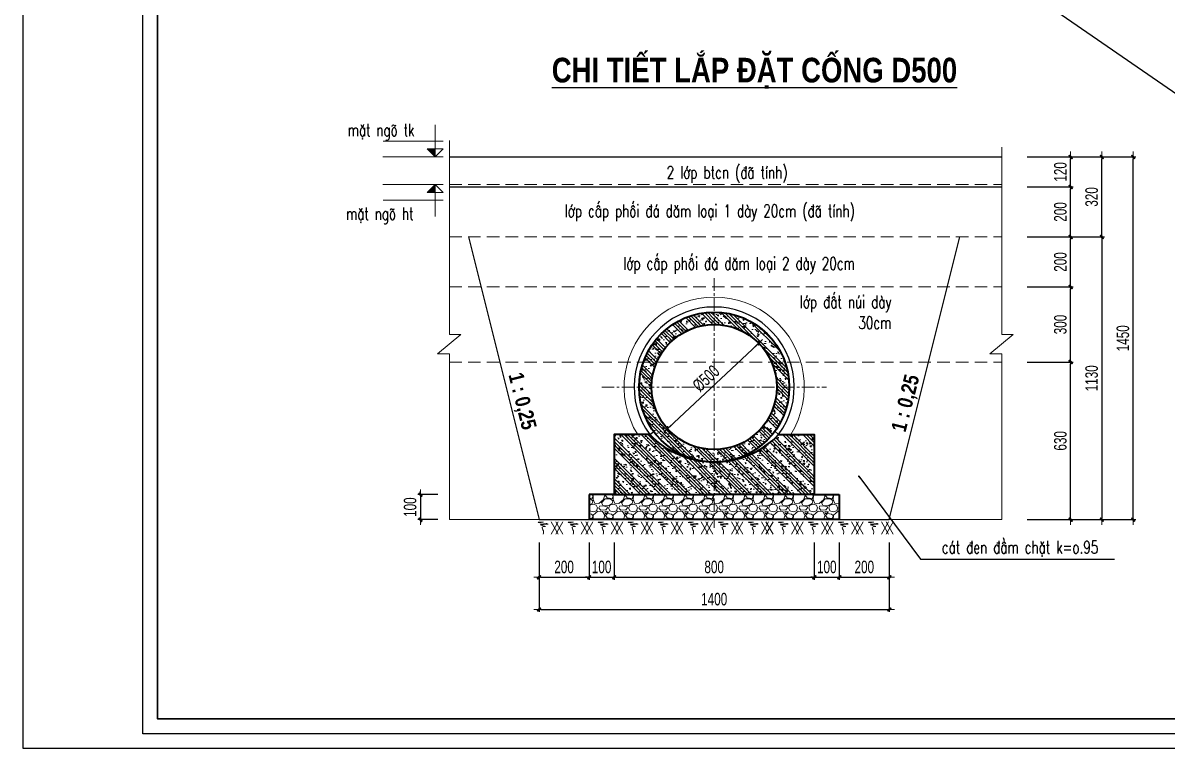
# Model space of a CAD drawing. Header units: inches. Extents: x 144032 to 217447, y 5454 to 57833.
# Drawn here: x 168160 to 172734, y 26884 to 29783 of the extents above; entities that cross this region are included whole.
import ezdxf
from ezdxf.enums import TextEntityAlignment as Align

# ---------------------------------------------------------------- set-up
doc = ezdxf.new("R2010")
doc.units = ezdxf.units.IN
doc.header["$MEASUREMENT"] = 0
doc.linetypes.add('CENTERX2', pattern=[4, 2.5, -0.5, 0.5, -0.5])
doc.linetypes.add('HIDDEN', pattern=[0.375, 0.25, -0.125])
for name, color, linetype, lineweight in [('2 - Text2', 2, 'Continuous', 20), ('LC Dim', 8, 'Continuous', 18), ('LC Hatch', 252, 'Continuous', 9), ('LC ISO', 153, 'Continuous', 13), ('LC Khac', 4, 'Continuous', 9), ('LC MANH DUT', 35, 'HIDDEN', 5), ('LC Net dam2', 6, 'Continuous', 40), ('LC Net manh', 9, 'Continuous', 5), ('LC Net thay', 7, 'Continuous', 25), ('LC Text1', 3, 'Continuous', 20), ('LC Text2', 7, 'Continuous', 25), ('TEXT', 7, 'Continuous', 20), ('THEP', 1, 'Continuous', 35), ('truc', 1, 'CENTERX2', 15)]:
    doc.layers.add(name, color=color, linetype=linetype, lineweight=lineweight)
doc.layers.add('ENTTNTHIETKE1', color=2, linetype='Continuous')
doc.layers.add('KHUNGTEN', color=5, linetype='Continuous')
doc.layers.add('KCS_Plotter', color=11, linetype='Continuous', plot=False)
doc.styles.add('EG 1', font='')
doc.styles.add('HOATBIF', font='hoatbif.shx', dxfattribs={"width": 0.7})
doc.styles.add('LC 3', font='vnsimli.shx', dxfattribs={"width": 0.75})
doc.styles.add('LC3', font='', dxfattribs={"width": 0.8})
doc.styles.add('TCK', font='', dxfattribs={"width": 0.85, "height": 200})
doc.styles.get('EG 1').set_extended_font_data('.VnAvantH', bold=True)
doc.styles.get('LC3').set_extended_font_data('.VnArialH', bold=True)
doc.styles.get('TCK').set_extended_font_data('.VnAvantH', bold=True)
doc.dimstyles.new('1-100(1-25)', dxfattribs={"dimscale": 25, "dimtxt": 2.5, "dimasz": 0.35, "dimexe": 0.5, "dimexo": 0, "dimgap": 0.8, "dimtad": 1, "dimdec": 0, "dimzin": 0, "dimdsep": 46, "dimtxsty": 'HOATBIF', "dimblk1": 'DOT', "dimblk2": 'DOT', "dimsah": 1, "dimcen": -1, "dimdle": 1, "dimclrd": 256, "dimclre": 256, "dimclrt": 4, "dimadec": 3, "dimazin": 2, "dimtfac": 0.3333333333333333, "dimtdec": 0, "dimtix": 1, "dimtmove": 2, "dimatfit": 3, "dimldrblk": 'DOT', "dimfxl": 1, "dimtvp": 0.8333333333333331, "dimtolj": 1, "dimtzin": 0, "dimarcsym": 0})
pattern_1 = [(140, (223707.5535926576, 65177.50557101355), (4.781725661670929, 54.6554006988012), [5.715, -62.865]), (85.00000000000001, (223707.5535926576, 65177.50557101355), (-57.31699286465399, -10.57284779270009), [4.572, -50.29199999999999]), (190.451, (223707.9520676576, 65182.06017101355), (-52.53500634608756, 44.08275049978777), [4.857, -53.427]), (140, (223647.5535926576, 65237.50557101355), (4.781725661670929, 54.6554006988012), [5.715, -62.865]), (85.00000000000001, (223647.5535926576, 65237.50557101355), (-57.31699286465399, -10.57284779270009), [4.572, -50.29199999999999]), (190.451, (223647.9520676576, 65242.06017101355), (-52.53500634608756, 44.08275049978777), [4.857, -53.427]), (136.1842, (223692.3135926576, 65177.50557101355), (12.61269837981815, 81.32371226763897), [8.572499999999945, -94.29749999999956]), (186.6356, (223693.3646426576, 65184.28254101356), (-74.22766676701477, 71.22127033987114), [7.2855, -80.14049999999999]), (81.18400000000004, (223692.3135926576, 65177.50557101355), (-74.2275353581793, 71.22138174418018), [6.858, -75.438]), (136.1842, (223632.3135926576, 65237.50557101355), (12.61269837981815, 81.32371226763897), [8.572499999999945, -94.29749999999956]), (186.6356, (223633.3646426576, 65244.28254101356), (-74.22766676701477, 71.22127033987114), [7.2855, -80.14049999999999]), (81.18400000000004, (223632.3135926576, 65237.50557101355), (-74.2275353581793, 71.22138174418018), [6.858, -75.438]), (111, (223696.1235926576, 65185.12557101356), (30.67965555502875, 45.48446395061498), [5.715, -62.865]), (56.00000000000004, (223696.1235926576, 65185.12557101356), (-55.25638983669578, 18.54060850429412), [4.572, -50.29199999999999]), (161.4514, (223698.6802226576, 65188.91592101355), (-24.57685731481723, 64.02494723103733), [4.856999999999973, -53.42699999999978]), (111, (223636.1235926576, 65245.12557101356), (30.67965555502875, 45.48446395061498), [5.715, -62.865]), (56.00000000000004, (223636.1235926576, 65245.12557101356), (-55.25638983669578, 18.54060850429412), [4.572, -50.29199999999999]), (161.4514, (223638.6802226576, 65248.91592101355), (-24.57685731481723, 64.02494723103733), [4.856999999999973, -53.42699999999978]), (127.5, (223707.5535926576, 65177.50557101355), (-25.36651166194593, 0.9265809751775465), [0, -49.6824, 0, -51.054, 0, -50.4825]), (97.49999999999993, (223707.5535926576, 65177.50557101355), (-30.05417244543585, 20.04589875309173), [0, -29.1084, 0, -48.5394, 0, -19.2405]), (57.49999999999999, (223707.5535926576, 65160.51297101355), (1.718623197802035, 40.67717855006142), [0, -19.04999999999989, 0, -59.43599999999978, 0, -78.86699999999955]), (47.5, (223707.5535926576, 65152.89297101356), (-7.627947309999906, 44.43875441580541), [0, -24.765, 0, -39.4716, 0, -56.007]), (135, (223707.5535926576, 65177.50557101355), (-40.41115254481119, -40.41115254481118), []), (135, (223707.5535926576, 65190.97596101355), (-40.41115254481119, -40.41115254481118), []), (135, (223707.5535926576, 65204.44635101355), (-40.41115254481119, -40.41115254481118), []), (135, (223707.5535926576, 65217.91677101355), (-40.41115254481119, -40.41115254481118), [])]

# ---------------------------------------------------------------- blocks, each defined once
blk = doc.blocks.new('TIEUDE1')
at = {"layer": '2 - Text2', "color": 7, "style": 'EG 1'}
blk.add_attdef('TIªU§Ò', text='', height=5, dxfattribs=at).set_placement((0, 0), align=Align.BOTTOM_CENTER)
blk.add_attdef('TL', text='', height=3, dxfattribs=at).set_placement((0, -2), align=Align.TOP_CENTER)
blk = doc.blocks.new('khung vpn')
at = {"layer": 'Defpoints'}
for p, q in [((52498.75819758818, -4195.445519303803), (52498.75819758818, -4235.275694307393)), ((52498.75819758818, -4235.275694307393), (52556.45964432618, -4235.275694307393))]:
    blk.add_line(p, q, dxfattribs=at)
at = {"layer": 'KHUNGTEN'}
blk.add_lwpolyline([(52556.24304850244, -4234.884980830777), (52502.04792260095, -4234.884980830777), (52502.04792260095, -4195.662115130224), (52556.24304850244, -4195.662115130224)], close=True, dxfattribs=at)
at = {"layer": 'THEP'}
blk.add_lwpolyline([(52555.83215303945, -4234.474085367845), (52502.45881806394, -4234.474085367845), (52502.45881806394, -4196.073010593269), (52555.83215303945, -4196.073010593269)], close=True, dxfattribs=at)
blk = doc.blocks.new('mat dat')
at = {"layer": 'LC Net manh'}
for p, q in [((2.00000000003638, 1.818989403545856e-12), (3.732050807600899, -2.999999999998181)), ((3.732050807600899, 1.818989403545856e-12), (2.00000000003638, -2.999999999998181)), ((3.14573417804786, 1.818989403545856e-12), (4.877784985619655, -2.999999999998181)), ((4.877784985619655, 1.818989403545856e-12), (3.14573417804786, -2.999999999998181))]:
    blk.add_line(p, q, dxfattribs=at)
blk.add_spline([(3.637978807091713e-11, 1.818989403545856e-12), (-1.212821380155219, -0.1153853967716714), (1.212817757594166, -0.5192312380622752), (-0.7507943602031446, -0.75), (0.5775310579992947, -1.096154158707577), (-0.2310153212529258, -1.326922920643483), (0.05775201904179994, -2.192308317416973), (3.637978807091713e-11, -2.999999999998181)], degree=3, dxfattribs=at)
blk = doc.blocks.new('*U791')
at = {"layer": 'LC Net manh', "xscale": 16.16576126750787, "yscale": 16.16576126750787, "zscale": 16.16576126750787}
blk.add_blockref('mat dat', (-28.63747561891214, 24.2486419012324), dxfattribs=at)
blk = doc.blocks.new('*U792')
at = {"layer": 'LC Net manh', "color": 0, "linetype": 'ByBlock', "lineweight": -2, "transparency": 16777216}
for p in [(0, 0), (120, 0), (240.0000000000001, 0), (360.0000000000001, 0), (480.0000000000001, 0), (600.0000000000001, 0), (720.0000000000002, 0), (840.0000000000002, 0), (960.0000000000002, 0), (1080, 0), (1200, 0), (1320, 0)]:
    blk.add_blockref('*U791', p, dxfattribs=at)
blk = doc.blocks.new('DOT')
at = {"layer": 'LC Dim'}
blk.add_line((-3, 0), (3, 0), dxfattribs=at)
at = {"layer": 'LC Dim', "color": 4}
blk.add_line((-1, -1), (1, 1), dxfattribs=at)
blk.add_lwpolyline([(0.5, 1), (-1, -0.5), (-0.5, -1), (1, 0.5)], close=True, dxfattribs=at)
blk = doc.blocks.new('*D793')
at = {"layer": 'Defpoints', "color": 0, "transparency": 16777216}
for p in [(171101.3967449056, 28502.85976445781), (171105.6183016096, 28498.3568949466), (170740.854409924, 28156.38130616519)]:
    blk.add_point(p, dxfattribs=at)
at = {"layer": 'LC Dim', "lineweight": -2, "transparency": 16777216}
for p, q in [((170741.7395477037, 28165.67183391935), (171096.290050422, 28498.07210621488)), ((171105.6183016096, 28498.3568949466), (171094.55723313, 28510.15504229152)), ((170740.854409924, 28156.38130616519), (170729.7933414445, 28168.17945351011))]:
    blk.add_line(p, q, dxfattribs=at)
at = {"layer": 'LC Dim', "lineweight": -2, "transparency": 16777216, "xscale": 7, "yscale": 7, "zscale": 7}
for p, rotation in [((171101.3967449056, 28502.85976445781), 43.15317893400189), ((170736.6328532201, 28160.8841756764), 223.1531789340019)]:
    blk.add_blockref('DOT', p, dxfattribs=dict(at, rotation=rotation))
at = {"layer": 'LC Dim', "color": 4, "transparency": 16777216, "insert": (170890.9728007828, 28361.78260918533), "char_height": 50, "attachment_point": 5, "rotation": 43.153178934001886, "style": 'HOATBIF'}
blk.add_mtext('\\A1;%%C500', dxfattribs=at)
blk = doc.blocks.new('_Dot')
at = {"color": 0, "linetype": 'ByBlock', "lineweight": -2}
blk.add_line((-0.5, 0), (-1, 0), dxfattribs=at)
at = {"color": 0, "linetype": 'ByBlock', "const_width": 0.5}
blk.add_lwpolyline([(-0.25, 0, 1), (0.25, 0, 1)], format="xyb", close=True, dxfattribs=at)
blk = doc.blocks.new('*D794')
at = {"layer": 'Defpoints', "color": 0, "transparency": 16777216}
for p in [(170223.2484919755, 27706.02118356976), (170423.2484919755, 27706.02118356976), (170423.2484919755, 27566.99541316)]:
    blk.add_point(p, dxfattribs=at)
at = {"layer": 'LC Dim', "lineweight": -2, "transparency": 16777216}
for p, q in [((170223.2484919755, 27706.02118356976), (170223.2484919755, 27556.99541316)), ((170423.2484919755, 27706.02118356976), (170423.2484919755, 27556.99541316)), ((170230.2484919755, 27566.99541316), (170416.2484919755, 27566.99541316))]:
    blk.add_line(p, q, dxfattribs=at)
at = {"layer": 'LC Dim', "lineweight": -2, "transparency": 16777216, "xscale": 7, "yscale": 7, "zscale": 7, "rotation": 180}
blk.add_blockref('DOT', (170223.2484919755, 27566.99541316), dxfattribs=at)
at = {"layer": 'LC Dim', "lineweight": -2, "transparency": 16777216, "xscale": 7, "yscale": 7, "zscale": 7}
blk.add_blockref('DOT', (170423.2484919755, 27566.99541316), dxfattribs=at)
at = {"layer": 'LC Dim', "color": 4, "transparency": 16777216, "insert": (170323.2484919755, 27607.99541316), "char_height": 50, "attachment_point": 5, "style": 'HOATBIF'}
blk.add_mtext('\\A1;200', dxfattribs=at)
blk = doc.blocks.new('*D795')
at = {"layer": 'Defpoints', "color": 0, "transparency": 16777216}
for p in [(170423.2484919755, 27706.02118356976), (170523.2484919755, 27706.02118356976), (170523.2484919755, 27566.99541316)]:
    blk.add_point(p, dxfattribs=at)
at = {"layer": 'LC Dim', "lineweight": -2, "transparency": 16777216}
for p, q in [((170423.2484919755, 27706.02118356976), (170423.2484919755, 27556.99541316)), ((170523.2484919755, 27706.02118356976), (170523.2484919755, 27556.99541316)), ((170416.2484919755, 27566.99541316), (170409.2484919755, 27566.99541316)), ((170423.2484919755, 27566.99541316), (170523.2484919755, 27566.99541316)), ((170530.2484919755, 27566.99541316), (170537.2484919755, 27566.99541316))]:
    blk.add_line(p, q, dxfattribs=at)
at = {"layer": 'LC Dim', "lineweight": -2, "transparency": 16777216, "xscale": 7, "yscale": 7, "zscale": 7}
blk.add_blockref('DOT', (170423.2484919755, 27566.99541316), dxfattribs=at)
at = {"layer": 'LC Dim', "lineweight": -2, "transparency": 16777216, "xscale": 7, "yscale": 7, "zscale": 7, "rotation": 180}
blk.add_blockref('DOT', (170523.2484919755, 27566.99541316), dxfattribs=at)
at = {"layer": 'LC Dim', "color": 4, "transparency": 16777216, "insert": (170473.2484919755, 27607.99541316), "char_height": 50, "attachment_point": 5, "style": 'HOATBIF'}
blk.add_mtext('\\A1;100', dxfattribs=at)
blk = doc.blocks.new('*D796')
at = {"layer": 'Defpoints', "color": 0, "transparency": 16777216}
for p in [(170523.2484919755, 27706.02118356976), (171323.224219558, 27706.02118356976), (171323.224219558, 27566.99541316)]:
    blk.add_point(p, dxfattribs=at)
at = {"layer": 'LC Dim', "lineweight": -2, "transparency": 16777216}
for p, q in [((170523.2484919755, 27706.02118356976), (170523.2484919755, 27556.99541316)), ((171323.224219558, 27706.02118356976), (171323.224219558, 27556.99541316)), ((170530.2484919755, 27566.99541316), (171316.224219558, 27566.99541316))]:
    blk.add_line(p, q, dxfattribs=at)
at = {"layer": 'LC Dim', "lineweight": -2, "transparency": 16777216, "xscale": 7, "yscale": 7, "zscale": 7, "rotation": 180}
blk.add_blockref('DOT', (170523.2484919755, 27566.99541316), dxfattribs=at)
at = {"layer": 'LC Dim', "lineweight": -2, "transparency": 16777216, "xscale": 7, "yscale": 7, "zscale": 7}
blk.add_blockref('DOT', (171323.224219558, 27566.99541316), dxfattribs=at)
at = {"layer": 'LC Dim', "color": 4, "transparency": 16777216, "insert": (170923.2363557668, 27607.99541316), "char_height": 50, "attachment_point": 5, "style": 'HOATBIF'}
blk.add_mtext('\\A1;800', dxfattribs=at)
blk = doc.blocks.new('*D797')
at = {"layer": 'Defpoints', "color": 0, "transparency": 16777216}
for p in [(171323.224219558, 27706.02118356976), (171423.224219558, 27706.02118356976), (171423.224219558, 27566.99541316)]:
    blk.add_point(p, dxfattribs=at)
at = {"layer": 'LC Dim', "lineweight": -2, "transparency": 16777216}
for p, q in [((171323.224219558, 27706.02118356976), (171323.224219558, 27556.99541316)), ((171423.224219558, 27706.02118356976), (171423.224219558, 27556.99541316)), ((171316.224219558, 27566.99541316), (171309.224219558, 27566.99541316)), ((171323.224219558, 27566.99541316), (171423.224219558, 27566.99541316)), ((171430.224219558, 27566.99541316), (171437.224219558, 27566.99541316))]:
    blk.add_line(p, q, dxfattribs=at)
at = {"layer": 'LC Dim', "lineweight": -2, "transparency": 16777216, "xscale": 7, "yscale": 7, "zscale": 7}
blk.add_blockref('DOT', (171323.224219558, 27566.99541316), dxfattribs=at)
at = {"layer": 'LC Dim', "lineweight": -2, "transparency": 16777216, "xscale": 7, "yscale": 7, "zscale": 7, "rotation": 180}
blk.add_blockref('DOT', (171423.224219558, 27566.99541316), dxfattribs=at)
at = {"layer": 'LC Dim', "color": 4, "transparency": 16777216, "insert": (171373.224219558, 27607.99541316), "char_height": 50, "attachment_point": 5, "style": 'HOATBIF'}
blk.add_mtext('\\A1;100', dxfattribs=at)
blk = doc.blocks.new('*D798')
at = {"layer": 'Defpoints', "color": 0, "transparency": 16777216}
for p in [(171423.224219558, 27706.02118356976), (171623.2484919755, 27706.02118356976), (171623.2484919755, 27566.99541316)]:
    blk.add_point(p, dxfattribs=at)
at = {"layer": 'LC Dim', "lineweight": -2, "transparency": 16777216}
for p, q in [((171423.224219558, 27706.02118356976), (171423.224219558, 27556.99541316)), ((171623.2484919755, 27706.02118356976), (171623.2484919755, 27556.99541316)), ((171430.224219558, 27566.99541316), (171616.2484919755, 27566.99541316))]:
    blk.add_line(p, q, dxfattribs=at)
at = {"layer": 'LC Dim', "lineweight": -2, "transparency": 16777216, "xscale": 7, "yscale": 7, "zscale": 7, "rotation": 180}
blk.add_blockref('DOT', (171423.224219558, 27566.99541316), dxfattribs=at)
at = {"layer": 'LC Dim', "lineweight": -2, "transparency": 16777216, "xscale": 7, "yscale": 7, "zscale": 7}
blk.add_blockref('DOT', (171623.2484919755, 27566.99541316), dxfattribs=at)
at = {"layer": 'LC Dim', "color": 4, "transparency": 16777216, "insert": (171523.2363557668, 27607.99541316), "char_height": 50, "attachment_point": 5, "style": 'HOATBIF'}
blk.add_mtext('\\A1;200', dxfattribs=at)
blk = doc.blocks.new('*D799')
at = {"layer": 'Defpoints', "color": 0, "transparency": 16777216}
for p in [(170223.2484919755, 27706.02118356976), (171623.2484919755, 27706.02118356976), (171623.2484919755, 27438.28306729109)]:
    blk.add_point(p, dxfattribs=at)
at = {"layer": 'LC Dim', "lineweight": -2, "transparency": 16777216}
for p, q in [((170223.2484919755, 27706.02118356976), (170223.2484919755, 27428.28306729109)), ((171623.2484919755, 27706.02118356976), (171623.2484919755, 27428.28306729109)), ((170230.2484919755, 27438.28306729109), (171616.2484919755, 27438.28306729109))]:
    blk.add_line(p, q, dxfattribs=at)
at = {"layer": 'LC Dim', "lineweight": -2, "transparency": 16777216, "xscale": 7, "yscale": 7, "zscale": 7, "rotation": 180}
blk.add_blockref('DOT', (170223.2484919755, 27438.28306729109), dxfattribs=at)
at = {"layer": 'LC Dim', "lineweight": -2, "transparency": 16777216, "xscale": 7, "yscale": 7, "zscale": 7}
blk.add_blockref('DOT', (171623.2484919755, 27438.28306729109), dxfattribs=at)
at = {"layer": 'LC Dim', "color": 4, "transparency": 16777216, "insert": (170923.2484919755, 27479.28306729109), "char_height": 50, "attachment_point": 5, "style": 'HOATBIF'}
blk.add_mtext('\\A1;1400', dxfattribs=at)
blk = doc.blocks.new('CT')
at = {"layer": 'LC Khac'}
blk.add_hatch(color=252, dxfattribs=at).paths.add_polyline_path([(3.250706634060648, 1.596954857551422), (1.638695725137124, 1.596954857551394), (1.638695725137124, -5.457000000000001e-12)])
at = {"layer": 'LC Khac', "color": 9, "ltscale": 50}
for p, q in [((0.0459908282791446, 3.140833880472456), (11.99931321454046, 3.140833880472456)), ((12.09109892264804, 0), (0, 0))]:
    blk.add_line(p, q, dxfattribs=at)
for points in [[(1.638695725137139, 6.427505574464246), (1.638695725137139, -5.457000000000001e-12)], [(1.638695725137139, -5.457000000000001e-12), (0.0266848164974221, 1.596954857551394), (1.638695725137139, 1.596954857551394)], [(1.638695725137139, -5.457000000000001e-12), (3.25070663406062, 1.596954857551394), (1.638695725137139, 1.596954857551394)]]:
    blk.add_lwpolyline(points, dxfattribs=at)
at = {"layer": 'LC Khac', "color": 3, "style": 'LC 3', "width": 0.75}
blk.add_attdef('CT', (1.905322591842774, 3.502511696681693), '', height=2.2, dxfattribs=at)
blk = doc.blocks.new('*D800')
at = {"layer": 'Defpoints', "color": 0, "transparency": 16777216}
for p in [(172174.5000000001, 28427.36910055592), (172348.0000000002, 28427.36910055592), (172174.5000000001, 27797.36910055502)]:
    blk.add_point(p, dxfattribs=at)
at = {"layer": 'LC Dim', "lineweight": -2, "transparency": 16777216}
for p, q in [((172174.5000000001, 28427.36910055592), (172358.0000000002, 28427.36910055592)), ((172348.0000000002, 27804.36910055502), (172348.0000000002, 28420.36910055592)), ((172174.5000000001, 27797.36910055502), (172358.0000000002, 27797.36910055502))]:
    blk.add_line(p, q, dxfattribs=at)
at = {"layer": 'LC Dim', "lineweight": -2, "transparency": 16777216, "xscale": 7, "yscale": 7, "zscale": 7}
for p, rotation in [((172348.0000000002, 28427.36910055592), 90), ((172348.0000000002, 27797.36910055502), 270)]:
    blk.add_blockref('DOT', p, dxfattribs=dict(at, rotation=rotation))
at = {"layer": 'LC Dim', "color": 4, "transparency": 16777216, "insert": (172307.0000000002, 28112.36910055541), "char_height": 50, "attachment_point": 5, "rotation": 90, "style": 'HOATBIF'}
blk.add_mtext('\\A1;630', dxfattribs=at)
blk = doc.blocks.new('*D801')
at = {"layer": 'Defpoints', "color": 0, "transparency": 16777216}
for p in [(172174.5000000001, 28727.36910055592), (172348.0000000003, 28727.36910055592), (172174.5000000001, 28427.36910055592)]:
    blk.add_point(p, dxfattribs=at)
at = {"layer": 'LC Dim', "lineweight": -2, "transparency": 16777216}
for p, q in [((172174.5000000001, 28727.36910055592), (172358.0000000003, 28727.36910055592)), ((172348.0000000003, 28434.36910055592), (172348.0000000003, 28720.36910055592)), ((172174.5000000001, 28427.36910055592), (172358.0000000003, 28427.36910055592))]:
    blk.add_line(p, q, dxfattribs=at)
at = {"layer": 'LC Dim', "lineweight": -2, "transparency": 16777216, "xscale": 7, "yscale": 7, "zscale": 7}
for p, rotation in [((172348.0000000003, 28727.36910055592), 90), ((172348.0000000003, 28427.36910055592), 270)]:
    blk.add_blockref('DOT', p, dxfattribs=dict(at, rotation=rotation))
at = {"layer": 'LC Dim', "color": 4, "transparency": 16777216, "insert": (172307.0000000003, 28577.36910055586), "char_height": 50, "attachment_point": 5, "rotation": 90, "style": 'HOATBIF'}
blk.add_mtext('\\A1;300', dxfattribs=at)
blk = doc.blocks.new('*D802')
at = {"layer": 'Defpoints', "color": 0, "transparency": 16777216}
for p in [(172174.5000000001, 28927.36910055592), (172348.0000000003, 28927.36910055592), (172174.5000000001, 28727.36910055592)]:
    blk.add_point(p, dxfattribs=at)
at = {"layer": 'LC Dim', "lineweight": -2, "transparency": 16777216}
for p, q in [((172174.5000000001, 28927.36910055592), (172358.0000000003, 28927.36910055592)), ((172348.0000000003, 28734.36910055592), (172348.0000000003, 28920.36910055592)), ((172174.5000000001, 28727.36910055592), (172358.0000000003, 28727.36910055592))]:
    blk.add_line(p, q, dxfattribs=at)
at = {"layer": 'LC Dim', "lineweight": -2, "transparency": 16777216, "xscale": 7, "yscale": 7, "zscale": 7}
for p, rotation in [((172348.0000000003, 28927.36910055592), 90), ((172348.0000000003, 28727.36910055592), 270)]:
    blk.add_blockref('DOT', p, dxfattribs=dict(at, rotation=rotation))
at = {"layer": 'LC Dim', "color": 4, "transparency": 16777216, "insert": (172307.0000000003, 28827.36910055586), "char_height": 50, "attachment_point": 5, "rotation": 90, "style": 'HOATBIF'}
blk.add_mtext('\\A1;200', dxfattribs=at)
blk = doc.blocks.new('*D803')
at = {"layer": 'Defpoints', "color": 0, "transparency": 16777216}
for p in [(172174.5000000001, 29127.36910055592), (172348.0000000005, 29127.36910055592), (172174.5000000001, 28927.36910055592)]:
    blk.add_point(p, dxfattribs=at)
at = {"layer": 'LC Dim', "lineweight": -2, "transparency": 16777216}
for p, q in [((172174.5000000001, 29127.36910055592), (172358.0000000005, 29127.36910055592)), ((172348.0000000005, 28934.36910055592), (172348.0000000005, 29120.36910055592)), ((172174.5000000001, 28927.36910055592), (172358.0000000005, 28927.36910055592))]:
    blk.add_line(p, q, dxfattribs=at)
at = {"layer": 'LC Dim', "lineweight": -2, "transparency": 16777216, "xscale": 7, "yscale": 7, "zscale": 7}
for p, rotation in [((172348.0000000005, 29127.36910055592), 90), ((172348.0000000005, 28927.36910055592), 270)]:
    blk.add_blockref('DOT', p, dxfattribs=dict(at, rotation=rotation))
at = {"layer": 'LC Dim', "color": 4, "transparency": 16777216, "insert": (172307.0000000004, 29027.36910055586), "char_height": 50, "attachment_point": 5, "rotation": 90, "style": 'HOATBIF'}
blk.add_mtext('\\A1;200', dxfattribs=at)
blk = doc.blocks.new('*D804')
at = {"layer": 'Defpoints', "color": 0, "transparency": 16777216}
for p in [(172174.5000000001, 29247.36910055592), (172348.0000000005, 29247.36910055592), (172174.5000000001, 29127.36910055592)]:
    blk.add_point(p, dxfattribs=at)
at = {"layer": 'LC Dim', "lineweight": -2, "transparency": 16777216}
for p, q in [((172174.5000000001, 29247.36910055592), (172358.0000000005, 29247.36910055592)), ((172348.0000000005, 29134.36910055592), (172348.0000000005, 29240.36910055592)), ((172174.5000000001, 29127.36910055592), (172358.0000000005, 29127.36910055592))]:
    blk.add_line(p, q, dxfattribs=at)
at = {"layer": 'LC Dim', "lineweight": -2, "transparency": 16777216, "xscale": 7, "yscale": 7, "zscale": 7}
for p, rotation in [((172348.0000000005, 29247.36910055592), 90), ((172348.0000000005, 29127.36910055592), 270)]:
    blk.add_blockref('DOT', p, dxfattribs=dict(at, rotation=rotation))
at = {"layer": 'LC Dim', "color": 4, "transparency": 16777216, "insert": (172307.0000000005, 29187.36910055586), "char_height": 50, "attachment_point": 5, "rotation": 90, "style": 'HOATBIF'}
blk.add_mtext('\\A1;120', dxfattribs=at)
blk = doc.blocks.new('*D805')
at = {"layer": 'Defpoints', "color": 0, "transparency": 16777216}
for p in [(172174.5000000001, 29247.36910055592), (172473.0000000004, 29247.36910055592), (172174.5000000001, 28927.36910055593)]:
    blk.add_point(p, dxfattribs=at)
at = {"layer": 'LC Dim', "lineweight": -2, "transparency": 16777216}
for p, q in [((172174.5000000001, 29247.36910055592), (172483.0000000004, 29247.36910055592)), ((172473.0000000004, 28934.36910055593), (172473.0000000004, 29240.36910055592)), ((172174.5000000001, 28927.36910055593), (172483.0000000004, 28927.36910055593))]:
    blk.add_line(p, q, dxfattribs=at)
at = {"layer": 'LC Dim', "lineweight": -2, "transparency": 16777216, "xscale": 7, "yscale": 7, "zscale": 7}
for p, rotation in [((172473.0000000004, 29247.36910055592), 90), ((172473.0000000004, 28927.36910055593), 270)]:
    blk.add_blockref('DOT', p, dxfattribs=dict(at, rotation=rotation))
at = {"layer": 'LC Dim', "color": 4, "transparency": 16777216, "insert": (172432.0000000004, 29087.36910055587), "char_height": 50, "attachment_point": 5, "rotation": 90, "style": 'HOATBIF'}
blk.add_mtext('\\A1;320', dxfattribs=at)
blk = doc.blocks.new('*D806')
at = {"layer": 'Defpoints', "color": 0, "transparency": 16777216}
for p in [(172174.5000000001, 28927.36910055593), (172174.5000000001, 27797.36910055504), (172473.0000000004, 27797.36910055504)]:
    blk.add_point(p, dxfattribs=at)
at = {"layer": 'LC Dim', "lineweight": -2, "transparency": 16777216}
for p, q in [((172174.5000000001, 28927.36910055593), (172483.0000000004, 28927.36910055593)), ((172473.0000000004, 28920.36910055593), (172473.0000000004, 27804.36910055504)), ((172174.5000000001, 27797.36910055504), (172483.0000000004, 27797.36910055504))]:
    blk.add_line(p, q, dxfattribs=at)
at = {"layer": 'LC Dim', "lineweight": -2, "transparency": 16777216, "xscale": 7, "yscale": 7, "zscale": 7}
for p, rotation in [((172473.0000000004, 28927.36910055593), 90), ((172473.0000000004, 27797.36910055504), 270)]:
    blk.add_blockref('DOT', p, dxfattribs=dict(at, rotation=rotation))
at = {"layer": 'LC Dim', "color": 4, "transparency": 16777216, "insert": (172432.0000000004, 28362.36910055542), "char_height": 50, "attachment_point": 5, "rotation": 90, "style": 'HOATBIF'}
blk.add_mtext('\\A1;1130', dxfattribs=at)
blk = doc.blocks.new('*D807')
at = {"layer": 'Defpoints', "color": 0, "transparency": 16777216}
for p in [(172174.5000000001, 29247.36910055592), (172598.0000000005, 29247.36910055592), (172174.5000000001, 27797.36910055502)]:
    blk.add_point(p, dxfattribs=at)
at = {"layer": 'LC Dim', "lineweight": -2, "transparency": 16777216}
for p, q in [((172174.5000000001, 29247.36910055592), (172608.0000000005, 29247.36910055592)), ((172598.0000000005, 27804.36910055502), (172598.0000000005, 29240.36910055592)), ((172174.5000000001, 27797.36910055502), (172608.0000000005, 27797.36910055502))]:
    blk.add_line(p, q, dxfattribs=at)
at = {"layer": 'LC Dim', "lineweight": -2, "transparency": 16777216, "xscale": 7, "yscale": 7, "zscale": 7}
for p, rotation in [((172598.0000000005, 29247.36910055592), 90), ((172598.0000000005, 27797.36910055502), 270)]:
    blk.add_blockref('DOT', p, dxfattribs=dict(at, rotation=rotation))
at = {"layer": 'LC Dim', "color": 4, "transparency": 16777216, "insert": (172557.0000000005, 28522.36910055541), "char_height": 50, "attachment_point": 5, "rotation": 90, "style": 'HOATBIF'}
blk.add_mtext('\\A1;1450', dxfattribs=at)
blk = doc.blocks.new('*D823')
at = {"layer": 'Defpoints', "color": 0, "transparency": 16777216}
for p in [(169819.0000000001, 27897.36910055492), (169749.0000000002, 27797.36910055591), (169819.0000000001, 27797.36910055591)]:
    blk.add_point(p, dxfattribs=at)
at = {"layer": 'LC Dim', "lineweight": -2, "transparency": 16777216}
for p, q in [((169749.0000000002, 27904.36910055492), (169749.0000000002, 27911.36910055492)), ((169819.0000000001, 27897.36910055492), (169739.0000000002, 27897.36910055492)), ((169749.0000000002, 27897.36910055492), (169749.0000000002, 27797.36910055591)), ((169819.0000000001, 27797.36910055591), (169739.0000000002, 27797.36910055591)), ((169749.0000000002, 27790.36910055591), (169749.0000000002, 27783.36910055591))]:
    blk.add_line(p, q, dxfattribs=at)
at = {"layer": 'LC Dim', "lineweight": -2, "transparency": 16777216, "xscale": 7, "yscale": 7, "zscale": 7}
for p, rotation in [((169749.0000000002, 27897.36910055492), 270), ((169749.0000000002, 27797.36910055591), 90)]:
    blk.add_blockref('DOT', p, dxfattribs=dict(at, rotation=rotation))
at = {"layer": 'LC Dim', "color": 4, "transparency": 16777216, "insert": (169708.0000000001, 27847.36910055536), "char_height": 50, "attachment_point": 5, "rotation": 90, "style": 'HOATBIF'}
blk.add_mtext('\\A1;100', dxfattribs=at)

msp = doc.modelspace()

# ---------------------------------------------------------------- hatches: boundary and pattern name
at = {"layer": 'LC Hatch'}
h = msp.add_hatch(dxfattribs=at)
h.set_pattern_fill('BT-DA1X2', color=256, scale=0.3, angle=90, style=0, pattern_type=2)
h.set_pattern_definition(pattern_1)
h.paths.add_polyline_path([(170623.2363557668, 28327.3691005559), (170673.2363557668, 28327.3691005559, -0.4142135623730865), (170923.2363557668, 28577.3691005559), (170923.2363557668, 28627.3691005559, 0.4142135623730879)])
h = msp.add_hatch(dxfattribs=at)
h.set_pattern_fill('BT-DA1X2', color=256, scale=0.3, angle=90, style=0, pattern_type=2)
h.set_pattern_definition(pattern_1)
h.paths.add_polyline_path([(170923.2363557668, 28627.3691005559), (170923.2363557668, 28577.3691005559, -0.4142135623730865), (171173.2363557668, 28327.3691005559), (171223.2363557668, 28327.3691005559, 0.4142135623730879)])
h = msp.add_hatch(dxfattribs=at)
h.set_pattern_fill('BT-DA1X2', color=256, scale=0.3, angle=90, style=0, pattern_type=2)
h.set_pattern_definition(pattern_1)
h.paths.add_polyline_path([(170923.2363557668, 28027.3691005559), (170923.2363557668, 28077.3691005559, -0.4142135623731035), (170673.2363557668, 28327.3691005559), (170623.2363557668, 28327.3691005559, 0.4142135623731021)])
h = msp.add_hatch(dxfattribs=at)
h.set_pattern_fill('BT-DA1X2', color=256, scale=0.3, angle=90, style=0, pattern_type=2)
h.set_pattern_definition(pattern_1)
h.paths.add_polyline_path([(170923.2363557668, 28077.3691005559), (170923.2363557668, 28027.3691005559, 0.4142135623731021), (171223.2363557668, 28327.3691005559), (171173.2363557668, 28327.3691005559, -0.4142135623731035)])
h = msp.add_hatch(dxfattribs=at)
h.set_pattern_fill('BT-DA1X2', color=256, scale=0.3, angle=90, style=0, pattern_type=2)
h.set_pattern_definition(pattern_1)
h.paths.add_polyline_path([(170665.7484919757, 28137.36910055507), (170523.2484919755, 28137.36910055489), (170523.2484919755, 27897.3691005549), (170923.2363557668, 27897.3691005559), (170923.2363557668, 28027.26739379645, -0.2048297771005066)])
h = msp.add_hatch(dxfattribs=at)
h.set_pattern_fill('BT-DA1X2', color=256, scale=0.3, angle=90, style=0, pattern_type=2)
h.set_pattern_definition(pattern_1)
h.paths.add_polyline_path([(171323.224219558, 27897.3691005549), (171323.224219558, 28137.3691005549), (171318.224219558, 28137.3691005549), (171180.7242195579, 28137.36910055507, -0.2048297771005066), (170923.2363557668, 28027.26739379645), (170923.2363557668, 27897.3691005559)])
h = msp.add_hatch(dxfattribs=at)
h.set_pattern_fill('GRAVEL', color=256, scale=80)
h.set_pattern_definition([(228.0128, (225536.1536610923, 31283.65180631796), (-639.9998585726529, -720.0001073285797), [10.76288, -1065.52704]), (184.9697, (225528.9536610923, 31275.65180631796), (960.0000841214109, 79.99930456056416), [18.46944, -1828.474]), (132.5104, (225510.5536610923, 31274.05180631796), (799.9992574677449, -880.0006939096959), [13.02304, -1289.28256]), (267.2737, (225479.3536610923, 31254.05180631796), (79.99968141817523, 1600.000023597877), [16.81904, -1665.08464]), (292.8337, (225478.5536610923, 31237.25180631796), (-400.0007924349712, 959.999712942222), [16.4924, -1632.74984]), (357.2737, (225484.9536610923, 31222.05180631796), (-1600.000023597877, 79.99968141817531), [16.81904, -1665.08464]), (37.6942, (225501.7536610923, 31221.25180631796), (-1040.000587649438, -799.9992324128424), [22.24232, -2201.98792]), (72.2553, (225519.3536610923, 31234.85180631795), (560.0008610164327, 1759.999698499135), [20.99904, -2078.90568]), (121.4296, (225525.7536610923, 31254.85180631795), (-640.0006587341092, 1039.999602919405), [16.876, -1670.72584]), (175.2364, (225516.9536610923, 31269.25180631796), (880.0000757055668, -79.99932261290084), [19.26655999999986, -944.0610399999956]), (222.3974, (225497.7536610923, 31270.85180631795), (-960.0005880858588, -879.9993665611295), [24.91584, -2466.67]), (138.8141, (225558.5536610923, 31253.25180631796), (-560.0002357444572, 479.9997850674205), [8.50408, -841.90752]), (171.4692, (225552.1536610923, 31258.85180631795), (1039.99986278521, -160.0006328031832), [16.17895999999986, -1601.720879999991]), (225, (225536.1536610923, 31261.25180631796), (-8.881784197001252e-15, -80.00002475591617), [11.31368, -101.82336]), (203.1986, (225530.5536610923, 31270.85180631795), (399.999978453366, 160.0001060211883), [6.09264, -603.1691999999999]), (291.8014, (225524.9536610923, 31268.45180631796), (-79.9999928400519, 240.0000218408616), [8.61624, -422.19696]), (30.9638, (225528.1536610923, 31260.45180631796), (239.9998417830398, 160.0001986832586), [13.99431999999993, -452.4818399999978]), (161.5651, (225540.1536610923, 31267.65180631796), (160.000034767437, -79.99987225781662), [10.11928, -242.86296]), (16.38950000000001, (225478.5536610923, 31268.45180631796), (800.0001758729568, 239.9994167854376), [14.176, -1403.4276]), (70.3462, (225492.1536610923, 31272.45180631796), (-319.9996197897397, -880.0001708484979), [11.89288, -1177.39264]), (293.1986, (225540.1536610923, 31283.65180631796), (-160.0001060211883, 399.999978453366), [12.1852, -597.07664]), (343.6105, (225544.9536610923, 31272.45180631796), (-800.0001758729566, 239.9994167854379), [14.17599999999993, -1403.427599999991]), (339.444, (225478.5536610923, 31218.85180631795), (-400.0001475633939, 159.9996797137267), [13.6704, -669.8499200000001]), (294.7751, (225491.3536610923, 31214.05180631796), (-399.9993751396136, 880.0002737471294), [11.45423999999993, -1133.971439999991]), (66.80140000000002, (225540.9536610923, 31203.65180631796), (160.0001060211884, 399.999978453366), [12.1852, -597.07664]), (17.35400000000001, (225545.7536610923, 31214.85180631795), (-1040.000161527747, -319.9995601807295), [13.41048, -1327.63392]), (69.444, (225501.7536610923, 31203.65180631796), (-159.9996797137269, -400.0001475633937), [6.8352, -676.6851199999999]), (101.3098999999999, (225536.1536610923, 31203.65180631796), (-79.99981057292842, 320.0000601784762), [4.079199999999968, -403.8423199999979]), (165.9638, (225535.3536610923, 31207.65180631796), (240.0000436791792, -79.99984458889966), [16.4924, -313.356]), (186.009, (225519.3536610923, 31211.65180631796), (799.9999800724833, 79.99994539854731), [15.284, -1513.11384]), (303.6901, (225528.1536610923, 31253.25180631796), (-80.00010676057526, 159.9999646216928), [11.53776, -276.90632]), (353.1572, (225534.5536610923, 31243.65180631796), (1359.999949238284, -160.0006398339809), [20.14352, -1994.20504]), (60.94540000000001, (225554.5536610923, 31241.25180631796), (-320.0000021759423, -560.0000307655749), [8.236479999999933, -815.4139199999956]), (90, (225558.5536610923, 31248.45180631796), (-79.99999999999999, 80), [4.8, -75.19999999999999]), (120.2564, (225517.7536610923, 31214.05180631796), (319.9995909442155, -560.0001964683787), [11.11392, -1100.2816]), (48.01279999999999, (225512.1536610923, 31223.65180631796), (639.9998585726528, 720.0001073285798), [21.52576, -1054.76416]), (0, (225526.5536610923, 31239.65180631796), (80, 80), [20.8, -59.2]), (325.3048, (225547.3536610923, 31239.65180631796), (-799.9995407190021, 560.0006887675567), [12.64912, -1252.26192]), (254.0546, (225557.7536610923, 31232.45180631796), (-79.99999114371049, -320.0000101321721), [11.64816, -570.76064]), (207.646, (225554.5536610923, 31221.25180631796), (-1519.999664574367, -800.0006170535344), [18.9652, -1877.55792]), (175.4261, (225537.7536610923, 31212.45180631796), (-1040.000044664971, 79.99958409288672), [20.06391999999986, -1986.325919999991])])
h.paths.add_polyline_path([(171423.224219558, 27797.3691005549), (171423.224219558, 27897.3691005549), (171330.724219558, 27897.3691005549), (170923.2363557668, 27897.3691005559), (170498.2363557668, 27897.3691005559), (170423.2484919755, 27897.3691005549), (170423.2484919755, 27797.3691005549)])

# ---------------------------------------------------------------- linework, layer by layer
at = {"layer": 'KCS_Plotter'}
msp.add_line((168160.000011642, 32682.3547831457), (176559.999781671, 26883.99997950427), dxfattribs=at)
at = {"layer": 'LC Dim', "ltscale": 100}
msp.add_arc((170923.2363557668, 28327.3691005559), 360, 328.1445691762178, 211.8554308237822, dxfattribs=at)
at = {"layer": 'LC ISO'}
msp.add_line((169864.613156707, 27797.369100555), (172073.3537352786, 27797.369100555), dxfattribs=at)
for points in [[(169865.0159634063, 27797.369100555), (169864.6131567073, 28460.37910799467), (169816.6131567073, 28460.37910799468), (169910.1131567073, 28536.87910799467), (169864.6131567073, 28536.87910799467), (169864.6131567073, 29313.00000000003)], [(172073.3537352786, 27797.369100555), (172073.3537352789, 28460.37910799467), (172025.3537352789, 28460.37910799468), (172118.8537352789, 28536.87910799467), (172073.3537352789, 28536.87910799467), (172073.3537352789, 29286.50000000003)]]:
    msp.add_lwpolyline(points, dxfattribs=at)
at = {"layer": 'LC MANH DUT', "ltscale": 200}
for p, q in [((169864.6131567073, 29137.3691005559), (172073.3537352789, 29137.3691005559)), ((169864.6131567073, 28927.3691005559), (172073.3537352789, 28927.3691005559)), ((169864.6131567073, 28727.3691005559), (172073.3537352789, 28727.3691005559)), ((169864.6131567073, 28427.3691005559), (172073.3537352789, 28427.3691005559))]:
    msp.add_line(p, q, dxfattribs=at)
at = {"layer": 'LC Net dam2'}
for p, q in [((170523.2484919755, 27897.3691005549), (170423.2484919755, 27897.3691005549)), ((170423.2484919755, 27897.3691005549), (170423.2484919755, 27797.3691005549)), ((171323.224219558, 27897.3691005549), (171423.224219558, 27897.3691005549)), ((171423.224219558, 27897.3691005549), (171423.224219558, 27797.3691005549)), ((171423.224219558, 27797.3691005549), (170423.2484919755, 27797.3691005559))]:
    msp.add_line(p, q, dxfattribs=at)
for points in [[(170923.2363557668, 28027.26739379645, -0.2048297771005066), (170665.7484919757, 28137.36910055507), (170528.2484919755, 28137.3691005549), (170523.2484919755, 28137.3691005549), (170523.2484919755, 27897.3691005549), (170923.2363557668, 27897.3691005559)], [(170923.2363557668, 28027.26739379645, 0.2048297771005066), (171180.7242195579, 28137.36910055507), (171318.224219558, 28137.3691005549), (171323.224219558, 28137.3691005549), (171323.224219558, 27897.3691005549), (170923.2363557668, 27897.3691005559)]]:
    msp.add_lwpolyline(points, format="xyb", dxfattribs=at)
for radius in [300, 250]:
    msp.add_circle((170923.2363557668, 28327.3691005559), radius, dxfattribs=at)
at = {"layer": 'LC Net thay'}
for p, q in [((169864.6131567073, 29247.3691005559), (172073.3537352789, 29247.3691005559)), ((169864.6131567073, 29127.3691005559), (172073.3537352789, 29127.3691005559)), ((170665.7484919757, 28137.36910055579), (170681.3767015036, 28149.87569887656)), ((171180.724219558, 28137.3691005549), (171165.8427320433, 28150.89772556839))]:
    msp.add_line(p, q, dxfattribs=at)
msp.add_lwpolyline([(169940.7484919753, 28927.3691005559), (170223.2484919755, 27797.3691005549), (171623.224219558, 27797.3691005549), (171905.7242195583, 28927.3691005559)], dxfattribs=at)
msp.add_arc((170923.2363557668, 28327.3691005559), 320, 323.5764263581184, 216.4235736418816, dxfattribs=at)
at = {"layer": 'truc', "ltscale": 20}
for p, q in [((170923.2363557668, 28762.16151712997), (170923.2363557668, 27765.1211005559)), ((170473.8790757668, 28327.3691005559), (171372.5936357668, 28327.3691005559))]:
    msp.add_line(p, q, dxfattribs=at)

# ---------------------------------------------------------------- block references
at = {"layer": 'ENTTNTHIETKE1', "color": 6, "xscale": 145.5769351532813, "yscale": 145.5769351532813, "zscale": 145.5769351532813}
msp.add_blockref('khung vpn', (-7474448.317746446, 643442.45508596), dxfattribs=at)
at = {"layer": 'LC Net manh'}
msp.add_blockref('*U792', (170268.0815118247, 27764.04181115117), dxfattribs=at)
at = {"layer": 'LC Text1'}
ref = msp.add_blockref('CT', (169840.3276173015, 29247.36910055616), dxfattribs=dict(at, xscale=-20.00000000003746, yscale=20.00000000003746, zscale=20.00000000003746))
ref.add_attrib('CT', 'mÆt ngâ tk', (169458.5193027284, 29330.18577816667), dxfattribs={"color": 4, "height": 49.60317588975911, "style": 'LC 3', "width": 0.7})
ref = msp.add_blockref('CT', (169840.3276173015, 29137.3691005559), dxfattribs=dict(at, xscale=20.00000000003746, yscale=20.00000000003746, zscale=20.00000000003746, rotation=180))
ref.add_attrib('CT', 'mÆt ngâ ht', (169451.9055459431, 28995.50102307664), dxfattribs={"color": 4, "height": 49.60317588975911, "style": 'LC 3', "width": 0.7})
at = {"layer": 'LC Text2'}
ref = msp.add_blockref('TIEUDE1', (171084.2137134097, 29515.62749956479), dxfattribs=dict(at, xscale=20.00000000003866, yscale=20.00000000003866, zscale=20.00000000003866))
ref.add_attrib('TIªU§Ò', '%%Uchi tiÕt l¾p ®Æt cèng d500', dxfattribs={"color": 7, "height": 98.4882920506048, "style": 'LC3', "width": 0.8}).set_placement((171084.2137134097, 29515.62749956479), align=Align.BOTTOM_CENTER)

# ---------------------------------------------------------------- texts
at = {"layer": 'LC Text1', "color": 3, "style": 'LC 3', "width": 0.7}
for s, p in [('2 líp btcn (®· tÝnh)', (171216.314195161, 29160.62579169772)), ('líp cÊp phèi ®¸ d¨m lo¹i 1 dµy 20cm (®· tÝnh)', (171485.314195161, 29006.62579169772)), ('líp cÊp phèi ®¸ d¨m lo¹i 2 dµy 20cm', (171485.314195161, 28796.62579169772))]:
    msp.add_text(s, height=50, dxfattribs=at).set_placement(p, align=Align.RIGHT)
msp.add_text('c¸t ®en ®Çm chÆt k=o.95', height=50, dxfattribs=at).set_placement((172145.7377368573, 27662.133649777), align=Align.CENTER)
at = {"layer": 'LC Text1', "color": 3, "insert": (171631.5, 28693), "char_height": 50, "width": 415.4756966589736, "attachment_point": 3, "style": 'LC 3'}
msp.add_mtext('{\\W0.7;líp ®Êt nói dµy 30cm}', dxfattribs=at)
at = {"layer": 'TEXT', "style": 'TCK', "width": 0.85}
for rotation, p in [(284.1402647195936, (170100.4517974283, 28376.16887132488)), (75.85973528024923, (171687.463859095, 28143.73491217768))]:
    msp.add_text('1 : 0,25', height=60, rotation=rotation, dxfattribs=at).set_placement(p)

# ---------------------------------------------------------------- dimensions: what is measured, and where the dimension line sits
at = {"layer": 'LC Dim'}
for base, p1, p2, picture, middle in [((172348.0000000005, 29247.36910055592), (172174.5, 29127.3691005559), (172174.5, 29247.3691005559), '*D804', (172307.0000000005, 29187.36910055586)), ((172473.0000000004, 29247.36910055592), (172174.5, 28927.36910055592), (172174.5, 29247.3691005559), '*D805', (172432.0000000004, 29087.36910055587)), ((172598.0000000005, 29247.36910055592), (172174.5, 27797.369100555), (172174.5, 29247.3691005559), '*D807', (172557.0000000005, 28522.36910055541)), ((172348.0000000005, 29127.36910055592), (172174.5, 28927.3691005559), (172174.5, 29127.3691005559), '*D803', (172307.0000000004, 29027.36910055586)), ((172348.0000000003, 28927.36910055592), (172174.5, 28727.3691005559), (172174.5, 28927.3691005559), '*D802', (172307.0000000003, 28827.36910055586)), ((172473.0000000004, 27797.36910055504), (172174.5, 28927.36910055592), (172174.5, 27797.36910055502), '*D806', (172432.0000000004, 28362.36910055542)), ((172348.0000000003, 28727.36910055592), (172174.5, 28427.3691005559), (172174.5, 28727.3691005559), '*D801', (172307.0000000003, 28577.36910055586)), ((172348.0000000002, 28427.36910055592), (172174.5, 27797.369100555), (172174.5, 28427.3691005559), '*D800', (172307.0000000002, 28112.36910055541)), ((169749.0000000002, 27797.36910055591), (169819, 27897.3691005549), (169819, 27797.36910055589), '*D823', (169708.0000000001, 27847.36910055536))]:
    dim = msp.add_linear_dim(base=base, p1=p1, p2=p2, angle=90, dimstyle='1-100(1-25)', override={"dimscale": 20}, dxfattribs=at)
    dim.commit()
    dim.dimension.update_dxf_attribs({"geometry": picture, "text_midpoint": middle})
dim = msp.add_aligned_dim(p1=(170740.854409924, 28156.38130616519), p2=(171105.6183016096, 28498.35689494661), distance=6.172307092163025, text='%%C<>', dimstyle='1-100(1-25)', override={"dimscale": 20}, dxfattribs=at)
dim.commit()
dim.dimension.update_dxf_attribs({"geometry": '*D793', "text_midpoint": (170890.9728007828, 28361.78260918533)})
for base, p1, p2, picture, middle in [((170423.2484919755, 27566.99541316), (170223.2484919755, 27706.02118356976), (170423.2484919755, 27706.02118356976), '*D794', (170323.2484919755, 27607.99541316)), ((171623.2484919755, 27438.28306729109), (170223.2484919755, 27706.02118356976), (171623.2484919755, 27706.02118356976), '*D799', (170923.2484919755, 27479.28306729109)), ((170523.2484919755, 27566.99541316), (170423.2484919755, 27706.02118356976), (170523.2484919755, 27706.02118356976), '*D795', (170473.2484919755, 27607.99541316)), ((171323.224219558, 27566.99541316), (170523.2484919755, 27706.02118356976), (171323.224219558, 27706.02118356976), '*D796', (170923.2363557668, 27607.99541316)), ((171423.224219558, 27566.99541316), (171323.224219558, 27706.02118356976), (171423.224219558, 27706.02118356976), '*D797', (171373.224219558, 27607.99541316)), ((171623.2484919755, 27566.99541316), (171423.224219558, 27706.02118356976), (171623.2484919755, 27706.02118356976), '*D798', (171523.2363557668, 27607.99541316))]:
    dim = msp.add_linear_dim(base=base, p1=p1, p2=p2, dimstyle='1-100(1-25)', override={"dimscale": 20}, dxfattribs=at)
    dim.commit()
    dim.dimension.update_dxf_attribs({"geometry": picture, "text_midpoint": middle})

# ---------------------------------------------------------------- leaders
msp.add_leader([(171501.2467492701, 27970.50381923519), (171748.1577255313, 27640), (172523.179250445, 27640)], dimstyle='1-100(1-25)', override={"dimscale": 20}, dxfattribs=at)

doc.saveas('drawing.dxf')
